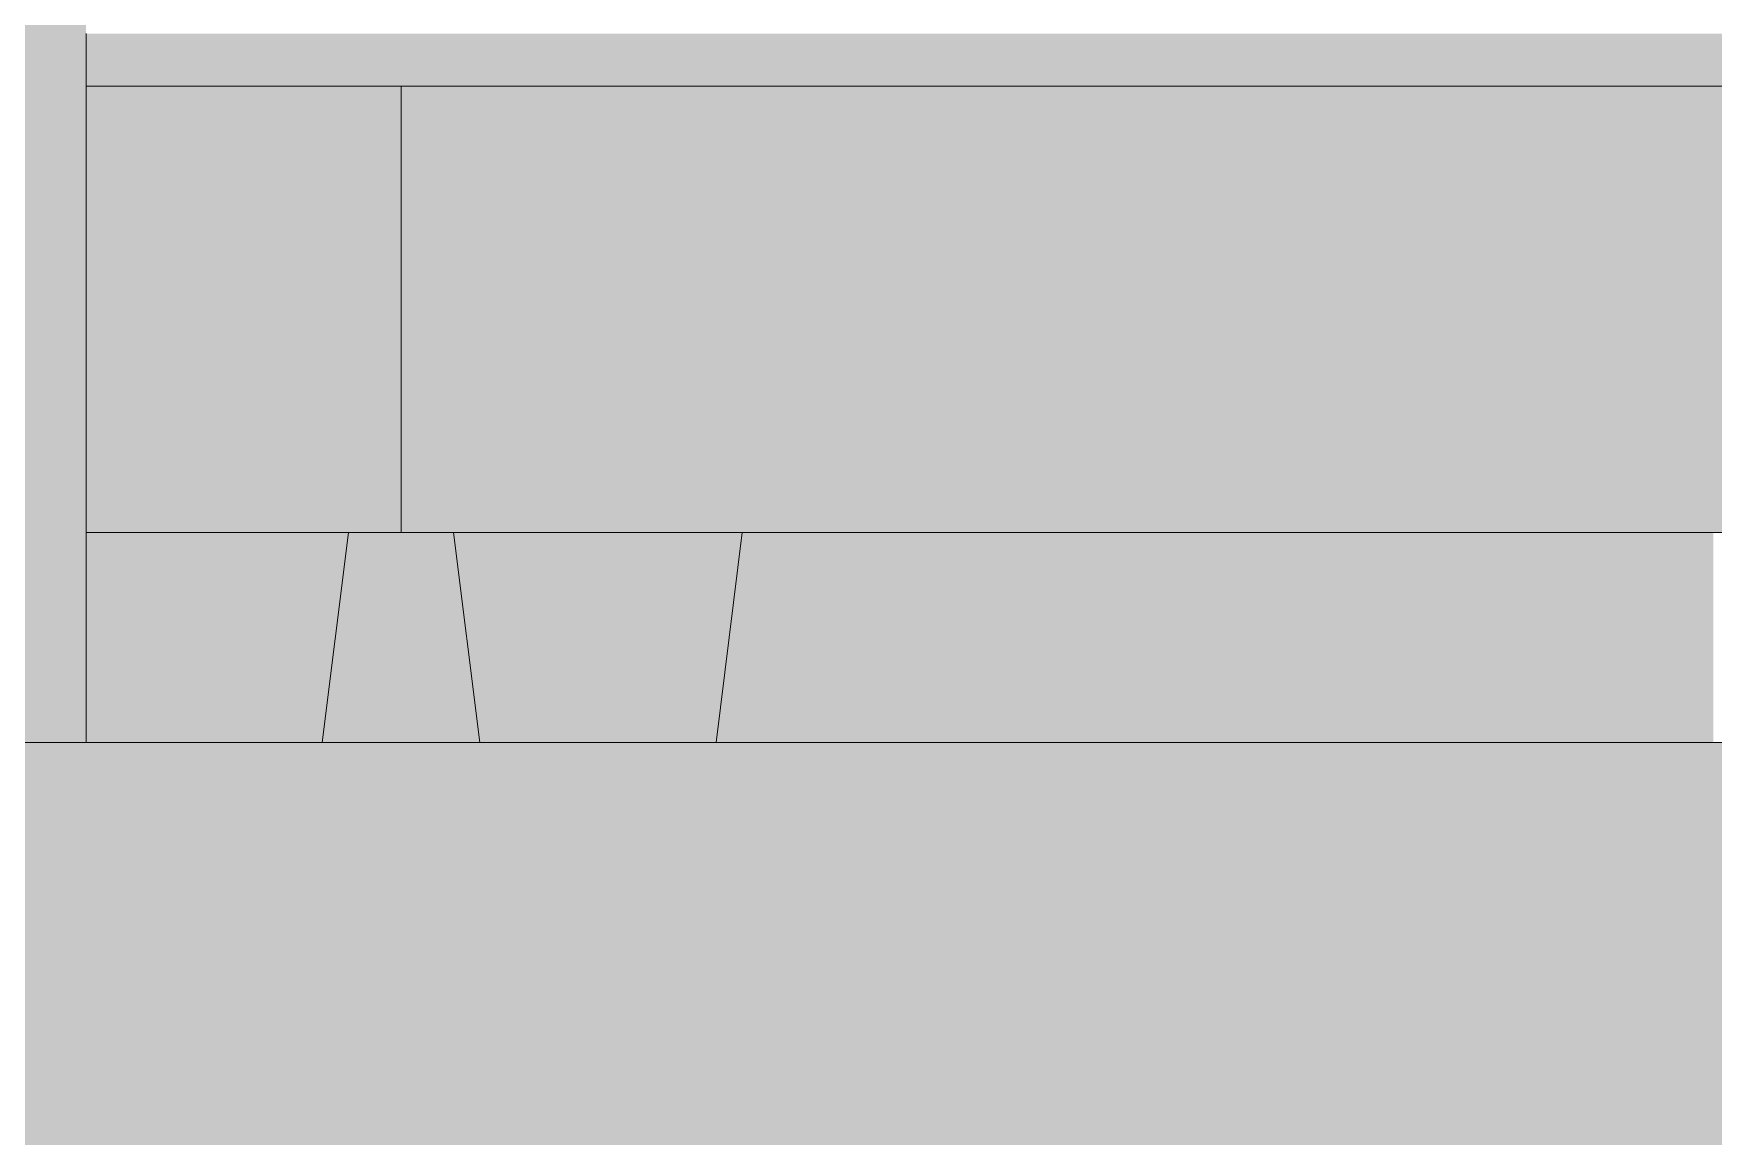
# Model space of a CAD drawing. Header units: centimetres. Extents: x -4381 to 5639, y -3920 to 4826.
# Drawn here: x 79.581 to 80.221, y 32.054 to 32.474 of the extents above; entities that cross this region are included whole.
import ezdxf
from ezdxf.xclip import XClip

# ---------------------------------------------------------------- set-up
doc = ezdxf.new("R2010")
doc.units = ezdxf.units.CM
doc.header["$MEASUREMENT"] = 0
doc.header["$XCLIPFRAME"] = 0
doc.set_wipeout_variables(frame=1)
doc.linetypes.add('Wipeout_Contour', pattern=[100, 0, -100])
for name, color, linetype in [('01- MOBILIER', 7, 'Continuous'), ('Dalles', 7, 'Continuous'), ('Drawing & Figure', 7, 'Continuous'), ('Structural - Bearing', 7, 'Continuous')]:
    doc.layers.add(name, color=color, linetype=linetype)
for name, color, linetype, lineweight in [('01- MOBILIER_Pen_No__1', 7, 'Continuous', 5), ('01- MOBILIER_Pen_No__101', 252, 'Continuous', 5), ('01- MOBILIER_Pen_No__18', 9, 'Continuous', 5), ('01- MOBILIER_Pen_No__2', 8, 'Continuous', 5), ('01- MOBILIER_Pen_No__7', 7, 'Continuous', 5), ('Dalles_Pen_No__1', 7, 'Continuous', 5)]:
    doc.layers.add(name, color=color, linetype=linetype, lineweight=lineweight)
doc.layers.add('01- MOBILIER_Pen_No__160', color=7, linetype='Continuous', lineweight=5, true_color=0xdae3bb)
doc.layers.add('Structural - Bearing_Pen_No__102', color=7, linetype='Continuous', lineweight=5, true_color=0xcccccc)

# ---------------------------------------------------------------- blocks, each defined once
blk = doc.blocks.new('Drawing_7_7', base_point=(-363.09186, 32.20361))
at = {"color": 254, "linetype": 'Wipeout_Contour', "lineweight": 0, "ltscale": 343.712687}
blk.add_wipeout([(79.56093, 32.20361), (79.60093, 32.20361), (79.60093, 32.61361), (79.56093, 32.61361)], dxfattribs=at).dxf.layer = '01- MOBILIER'
at = {"color": 254, "linetype": 'Wipeout_Contour', "lineweight": 0, "ltscale": 345.547596}
blk.add_wipeout([(80.52093, 32.30361), (79.72093, 32.30361), (79.72093, 32.29361), (80.52093, 32.29361)], dxfattribs=at).dxf.layer = '01- MOBILIER'
at = {"layer": '01- MOBILIER_Pen_No__101', "linetype": 'Continuous', "ltscale": 10}
blk.add_hatch(color=256, dxfattribs=at).paths.add_polyline_path([(80.52093, 32.30361), (79.72093, 32.30361), (79.72093, 32.29361), (80.52093, 32.29361)])
at = {"layer": '01- MOBILIER_Pen_No__160', "linetype": 'Continuous', "ltscale": 10}
blk.add_hatch(color=256, dxfattribs=at).paths.add_polyline_path([(79.56093, 32.20361), (79.60093, 32.20361), (79.60093, 32.61361), (79.56093, 32.61361)])
at = {"color": 254, "linetype": 'Wipeout_Contour', "lineweight": 0, "ltscale": 345.666911}
blk.add_wipeout([(80.52093, 32.45361), (79.72093, 32.45361), (79.72093, 32.30361), (80.52093, 32.30361)], dxfattribs=at).dxf.layer = '01- MOBILIER'
at = {"color": 254, "linetype": 'Wipeout_Contour', "lineweight": 0, "ltscale": 345.534657}
blk.add_wipeout([(80.52093, 32.29361), (79.72093, 32.29361), (79.72093, 32.28629), (80.52093, 32.28629)], dxfattribs=at).dxf.layer = '01- MOBILIER'
at = {"layer": '01- MOBILIER_Pen_No__18', "linetype": 'Continuous', "ltscale": 10}
blk.add_hatch(color=256, dxfattribs=at).paths.add_polyline_path([(80.52093, 32.45361), (79.72093, 32.45361), (79.72093, 32.30361), (80.52093, 32.30361)])
at = {"layer": '01- MOBILIER_Pen_No__2', "linetype": 'Continuous', "ltscale": 10}
blk.add_hatch(color=256, dxfattribs=at).paths.add_polyline_path([(80.52093, 32.29361), (79.72093, 32.29361), (79.72093, 32.28629), (80.52093, 32.28629)])
at = {"color": 254, "linetype": 'Wipeout_Contour', "lineweight": 0, "ltscale": 343.843979}
blk.add_wipeout([(79.60093, 32.30361), (79.60093, 32.29361), (79.72093, 32.29361), (79.72093, 32.30361)], dxfattribs=at).dxf.layer = '01- MOBILIER'
at = {"color": 254, "linetype": 'Wipeout_Contour', "lineweight": 0, "ltscale": 345.5272}
blk.add_wipeout([(80.52093, 32.28629), (79.72093, 32.28629), (79.72093, 32.28361), (80.52093, 32.28361)], dxfattribs=at).dxf.layer = '01- MOBILIER'
at = {"layer": '01- MOBILIER_Pen_No__101', "linetype": 'Continuous', "ltscale": 10}
for points in [[(79.60093, 32.30361), (79.60093, 32.29361), (79.72093, 32.29361), (79.72093, 32.30361)], [(80.52093, 32.28629), (79.72093, 32.28629), (79.72093, 32.28361), (80.52093, 32.28361)]]:
    blk.add_hatch(color=256, dxfattribs=at).paths.add_polyline_path(points)
at = {"color": 254, "linetype": 'Wipeout_Contour', "lineweight": 0, "ltscale": 343.963885}
blk.add_wipeout([(79.60093, 32.45361), (79.60093, 32.30361), (79.72093, 32.30361), (79.72093, 32.45361)], dxfattribs=at).dxf.layer = '01- MOBILIER'
at = {"color": 254, "linetype": 'Wipeout_Contour', "lineweight": 0, "ltscale": 343.830975}
blk.add_wipeout([(79.60093, 32.29361), (79.60093, 32.28629), (79.72093, 32.28629), (79.72093, 32.29361)], dxfattribs=at).dxf.layer = '01- MOBILIER'
at = {"color": 254, "linetype": 'Wipeout_Contour', "lineweight": 0, "ltscale": 344.261708}
blk.add_wipeout([(79.84093, 32.20361), (79.85093, 32.28361), (79.74093, 32.28361), (79.75093, 32.20361)], dxfattribs=at).dxf.layer = '01- MOBILIER'
at = {"layer": '01- MOBILIER_Pen_No__18', "linetype": 'Continuous', "ltscale": 10}
for points in [[(79.60093, 32.45361), (79.60093, 32.30361), (79.72093, 32.30361), (79.72093, 32.45361)], [(79.84093, 32.20361), (79.85093, 32.28361), (79.74093, 32.28361), (79.75093, 32.20361)]]:
    blk.add_hatch(color=256, dxfattribs=at).paths.add_polyline_path(points)
at = {"layer": '01- MOBILIER_Pen_No__2', "linetype": 'Continuous', "ltscale": 10}
blk.add_hatch(color=256, dxfattribs=at).paths.add_polyline_path([(79.60093, 32.29361), (79.60093, 32.28629), (79.72093, 32.28629), (79.72093, 32.29361)])
at = {"color": 254, "linetype": 'Wipeout_Contour', "lineweight": 0, "ltscale": 343.823481}
blk.add_wipeout([(79.60093, 32.28629), (79.60093, 32.28361), (79.72093, 32.28361), (79.72093, 32.28629)], dxfattribs=at).dxf.layer = '01- MOBILIER'
at = {"layer": '01- MOBILIER_Pen_No__101', "linetype": 'Continuous', "ltscale": 10}
blk.add_hatch(color=256, dxfattribs=at).paths.add_polyline_path([(79.60093, 32.28629), (79.60093, 32.28361), (79.72093, 32.28361), (79.72093, 32.28629)])
at = {"color": 254, "linetype": 'Wipeout_Contour', "lineweight": 0, "ltscale": 343.807714}
blk.add_wipeout([(79.60093, 32.28361), (79.60093, 32.20361), (79.69093, 32.20361), (79.70093, 32.28361)], dxfattribs=at).dxf.layer = '01- MOBILIER'
at = {"layer": '01- MOBILIER_Pen_No__18', "linetype": 'Continuous', "ltscale": 10}
blk.add_hatch(color=256, dxfattribs=at).paths.add_polyline_path([(79.60093, 32.28361), (79.60093, 32.20361), (79.69093, 32.20361), (79.70093, 32.28361)])
at = {"color": 254, "linetype": 'Wipeout_Contour', "lineweight": 0, "ltscale": 3657.586871}
blk.add_wipeout([(76.51688, 32.80361), (77.11688, 32.80361), (77.11688, 32.20361), (78.16093, 32.20361), (78.15093, 32.28361), (78.14093, 32.28361), (78.13093, 32.28629), (78.12361, 32.29361), (78.12093, 32.30361), (78.12093, 32.76361), (78.12679, 32.77775), (78.14093, 32.78361), (78.20072, 32.78361), (78.15352, 32.95975), (78.15318, 32.96234), (78.15452, 32.96734), (78.15818, 32.971), (78.16059, 32.972), (78.28616, 33.00565), (78.28875, 33.00599), (78.9009, 33.00599), (78.90845, 33.00454), (78.91483, 33.00042), (78.91909, 32.99426), (78.92093, 32.98633), (78.92246, 32.99372), (78.92704, 33.00042), (78.93341, 33.00454), (78.94097, 33.00599), (79.7009, 33.00599), (79.70845, 33.00454), (79.71483, 33.00042), (79.71909, 32.99426), (79.72093, 32.98633), (79.72246, 32.99372), (79.72704, 33.00042), (79.73341, 33.00454), (79.74097, 33.00599), (80.22093, 33.00599), (80.22093, 35.40361), (77.11688, 35.40361), (77.11688, 33.30361), (76.51688, 33.30361)], dxfattribs=at).dxf.layer = 'Structural - Bearing'
at = {"layer": '01- MOBILIER', "linetype": 'Continuous', "lineweight": 0, "ltscale": 10, "true_color": 0xffffff}
blk.add_hatch(color=7, dxfattribs=at).paths.add_polyline_path([(80.64093, 32.45361), (80.64093, 32.47361), (79.60093, 32.47361), (79.60093, 32.45361)])
at = {"layer": '01- MOBILIER_Pen_No__1', "linetype": 'Continuous', "ltscale": 10}
for p in [(79.60093, 32.47361), (80.64093, 32.45361)]:
    blk.add_line(p, (79.60093, 32.45361), dxfattribs=at)
at = {"layer": '01- MOBILIER_Pen_No__7', "linetype": 'Continuous', "ltscale": 10}
for p, q in [((79.60093, 32.20361), (79.60093, 32.45361)), ((79.72093, 32.45361), (79.72093, 32.30361)), ((79.72093, 32.30361), (79.72093, 32.29361))]:
    blk.add_line(p, q, dxfattribs=at)
at = {"color": 254, "linetype": 'Wipeout_Contour', "lineweight": 0, "ltscale": 343.983701}
blk.add_wipeout([(79.70093, 32.28361), (79.69093, 32.20361), (79.75093, 32.20361), (79.74093, 32.28361)], dxfattribs=at).dxf.layer = 'Structural - Bearing'
at = {"color": 254, "linetype": 'Wipeout_Contour', "lineweight": 0, "ltscale": 345.117416}
blk.add_wipeout([(79.85093, 32.28361), (79.84093, 32.20361), (80.22093, 32.20361), (80.22093, 32.28361)], dxfattribs=at).dxf.layer = 'Structural - Bearing'
at = {"layer": 'Dalles', "linetype": 'Continuous', "lineweight": 0, "ltscale": 10, "true_color": 0x000000}
blk.add_hatch(color=18, dxfattribs=at).paths.add_polyline_path([(88.26688, 31.90361), (88.26688, 32.20361), (70.86688, 32.20361), (70.86688, 31.90361)])
at = {"layer": 'Structural - Bearing_Pen_No__102', "linetype": 'Continuous', "ltscale": 10}
for points in [[(79.70093, 32.28361), (79.69093, 32.20361), (79.75093, 32.20361), (79.74093, 32.28361)], [(79.85093, 32.28361), (79.84093, 32.20361), (80.22093, 32.20361), (80.22093, 32.28361)]]:
    blk.add_hatch(color=256, dxfattribs=at).paths.add_polyline_path(points)
at = {"layer": '01- MOBILIER_Pen_No__7', "linetype": 'Continuous', "ltscale": 10}
for p, q in [((79.72093, 32.29361), (79.72093, 32.28629)), ((79.70093, 32.28361), (79.60093, 32.28361)), ((79.69093, 32.20361), (79.70093, 32.28361)), ((79.72093, 32.28361), (79.70093, 32.28361)), ((79.72093, 32.28629), (79.72093, 32.28361)), ((79.74093, 32.28361), (79.72093, 32.28361)), ((79.85093, 32.28361), (79.74093, 32.28361)), ((79.75093, 32.20361), (79.74093, 32.28361)), ((79.84093, 32.20361), (79.85093, 32.28361)), ((80.39093, 32.28361), (79.85093, 32.28361))]:
    blk.add_line(p, q, dxfattribs=at)
at = {"layer": 'Dalles_Pen_No__1', "linetype": 'Continuous', "ltscale": 10}
blk.add_line((85.56688, 32.20361), (77.11688, 32.20361), dxfattribs=at)

msp = doc.modelspace()

# ---------------------------------------------------------------- block references
at = {"layer": 'Drawing & Figure', "color": 151, "linetype": 'Continuous', "lineweight": 5, "ltscale": 10, "true_color": 0x80c2ff}
ref = msp.add_blockref('Drawing_7_7', (-363.09186, 32.20361), dxfattribs=at)
XClip(ref).set_block_clipping_path([(51.7463984619, 23.6253966175), (100.4426918859, 45.1170657245)])

doc.saveas('drawing.dxf')
